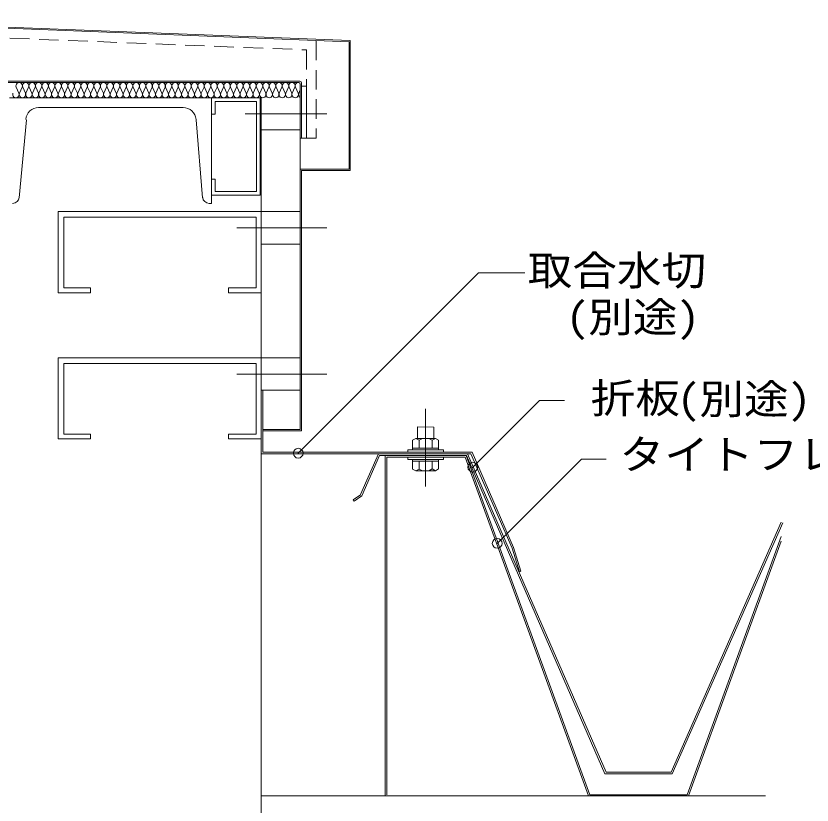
# Model space of a CAD drawing. Units: millimetres on the paper, enlarged 4 times, with parts at other scales. Extents: x -765 to 775, y -516 to 524.
# Drawn here: x -59.8 to 136.3, y -222.2 to -27.8 of the extents above; entities that cross this region are included whole.
import ezdxf
from ezdxf.enums import TextEntityAlignment as Align

# ---------------------------------------------------------------- set-up
doc = ezdxf.new("R2010")
doc.units = ezdxf.units.MM
doc.header["$LTSCALE"] = 4
doc.header["$PDMODE"] = 32
doc.header["$PDSIZE"] = 2.4
for name, pattern in [('CHAIN1', [8, 5, -1, 1, -1]), ('CHAIN2', [12, 9, -1, 1, -1]), ('DASHED1', [1.8, 1.2, -0.6])]:
    doc.linetypes.add(name, pattern=pattern)
for name, color, linetype, lineweight in [('0-1_躯体', 7, 'Continuous', 18), ('0-5_建具', 7, 'Continuous', 18), ('0-9_部材名・寸法', 7, 'Continuous', 18)]:
    doc.layers.add(name, color=color, linetype=linetype, lineweight=lineweight)
doc.styles.add('ＭＳ ゴシック', font='')
doc.styles.get('ＭＳ ゴシック').set_extended_font_data('MS Gothic')

msp = doc.modelspace()

# ---------------------------------------------------------------- linework, layer by layer
at = {"layer": '0-1_躯体', "color": 3}
for p, q in [((0.6, -48.006), (-61.393, -48.006)), ((-11.601, -48.012), (-11.601, -52.012)), ((0.6, -48.006), (0.6, -391.9)), ((-18.6, -50.406), (-54.2, -50.406)), ((-59, -72.606), (-57.2, -53.406)), ((-15.4, -53.406), (-13.8, -72.606)), ((-11.601, -68.012), (-11.601, -72.012))]:
    msp.add_line(p, q, dxfattribs=at)
msp.add_lwpolyline([(-12.199, -74.006), (-11.6, -74.006), (-11.6, -48.006)], dxfattribs=at)
for centre, radius, start, end in [((-54.2, -53.606), 3.2, 90, 174.79997), ((-18.6, -53.606), 3.2, 5, 90), ((-60.6, -72.406), 1.6, 270, 355.59996), ((-12.199, -72.406), 1.6, 184.19995, 270.00002)]:
    msp.add_arc(centre, radius, start, end, dxfattribs=at)
at = {"layer": '0-5_建具'}
for p, q in [((-131.426, -27.845), (22.574, -33.912)), ((-131.106, -28.177), (22.254, -34.22)), ((22.254, -65.605), (22.254, -34.22)), ((22.574, -65.925), (22.574, -33.912)), ((10.174, -43.925), (-117.358, -43.925)), ((9.854, -44.245), (-117.01, -44.245)), ((10.254, -44.645), (10.254, -129.696)), ((10.574, -44.325), (10.574, -57.925)), ((-59.726, -45.366), (-59.061, -46.885)), ((-58.926, -46.885), (-58.261, -45.366)), ((-58.126, -45.366), (-57.461, -46.885)), ((-57.326, -46.885), (-56.661, -45.366)), ((-56.526, -45.366), (-55.861, -46.885)), ((-55.726, -46.885), (-55.061, -45.366)), ((-54.926, -45.366), (-54.261, -46.885)), ((-54.126, -46.885), (-53.461, -45.366)), ((-53.326, -45.366), (-52.661, -46.885)), ((-52.526, -46.885), (-51.861, -45.366)), ((-51.726, -45.366), (-51.061, -46.885)), ((-50.926, -46.885), (-50.261, -45.366)), ((-50.126, -45.366), (-49.461, -46.885)), ((-49.326, -46.885), (-48.661, -45.366)), ((-48.526, -45.366), (-47.861, -46.885)), ((-47.726, -46.885), (-47.061, -45.366)), ((-46.926, -45.366), (-46.261, -46.885)), ((-46.126, -46.885), (-45.461, -45.366)), ((-45.326, -45.366), (-44.661, -46.885)), ((-44.526, -46.885), (-43.861, -45.366)), ((-43.726, -45.366), (-43.061, -46.885)), ((-42.926, -46.885), (-42.261, -45.366)), ((-42.126, -45.366), (-41.461, -46.885)), ((-41.326, -46.885), (-40.661, -45.366)), ((-40.526, -45.366), (-39.861, -46.885)), ((-39.726, -46.885), (-39.061, -45.366)), ((-38.926, -45.366), (-38.261, -46.885)), ((-38.126, -46.885), (-37.461, -45.366)), ((-37.326, -45.366), (-36.661, -46.885)), ((-36.526, -46.885), (-35.861, -45.366)), ((-35.726, -45.366), (-35.061, -46.885)), ((-34.926, -46.885), (-34.261, -45.366)), ((-34.126, -45.366), (-33.461, -46.885)), ((-33.326, -46.885), (-32.661, -45.366)), ((-32.526, -45.366), (-31.861, -46.885)), ((-31.726, -46.885), (-31.061, -45.366)), ((-30.926, -45.366), (-30.261, -46.885)), ((-30.126, -46.885), (-29.461, -45.366)), ((-29.326, -45.366), (-28.661, -46.885)), ((-28.526, -46.885), (-27.861, -45.366)), ((-27.726, -45.366), (-27.061, -46.885)), ((-26.926, -46.885), (-26.261, -45.366)), ((-26.126, -45.366), (-25.461, -46.885)), ((-25.326, -46.885), (-24.661, -45.366)), ((-24.526, -45.366), (-23.861, -46.885)), ((-23.726, -46.885), (-23.061, -45.366)), ((-22.926, -45.366), (-22.261, -46.885)), ((-22.126, -46.885), (-21.461, -45.366)), ((-21.326, -45.366), (-20.661, -46.885)), ((-20.526, -46.885), (-19.861, -45.366)), ((-19.726, -45.366), (-19.061, -46.885)), ((-18.926, -46.885), (-18.261, -45.366)), ((-18.126, -45.366), (-17.461, -46.885)), ((-17.326, -46.885), (-16.661, -45.366)), ((-16.526, -45.366), (-15.861, -46.885)), ((-15.726, -46.885), (-15.061, -45.366)), ((-14.926, -45.366), (-14.261, -46.885)), ((-14.126, -46.885), (-13.461, -45.366)), ((-13.326, -45.366), (-12.661, -46.885)), ((-12.526, -46.885), (-11.861, -45.366)), ((-11.726, -45.366), (-11.061, -46.885)), ((-10.926, -46.885), (-10.261, -45.366)), ((-10.126, -45.366), (-9.461, -46.885)), ((-9.326, -46.885), (-8.661, -45.366)), ((-8.526, -45.366), (-7.861, -46.885)), ((-7.726, -46.885), (-7.061, -45.366)), ((-6.926, -45.366), (-6.261, -46.885)), ((-6.126, -46.885), (-5.461, -45.366)), ((-5.326, -45.366), (-4.661, -46.885)), ((-4.526, -46.885), (-3.861, -45.366)), ((-3.726, -45.366), (-3.061, -46.885)), ((-2.926, -46.885), (-2.261, -45.366)), ((-2.126, -45.366), (-1.461, -46.885)), ((-1.326, -46.885), (-0.661, -45.366)), ((-0.526, -45.366), (0.139, -46.885)), ((0.274, -46.885), (0.939, -45.366)), ((1.074, -45.366), (1.739, -46.885)), ((1.874, -46.885), (2.539, -45.366)), ((2.674, -45.366), (3.339, -46.885)), ((3.474, -46.885), (4.139, -45.366)), ((4.274, -45.366), (4.939, -46.885)), ((5.074, -46.885), (5.739, -45.366)), ((5.874, -45.366), (6.539, -46.885)), ((6.674, -46.885), (7.339, -45.366)), ((7.474, -45.366), (8.139, -46.885)), ((8.274, -46.885), (8.939, -45.366)), ((9.074, -45.366), (9.739, -46.885)), ((9.874, -46.885), (10.254, -46.017)), ((10.574, -45.125), (11.774, -45.125)), ((11.774, -45.125), (11.774, -57.925)), ((-0.521, -48.932), (-10.681, -48.932)), ((-10.681, -48.932), (-10.681, -52.012)), ((-0.521, -48.932), (-0.521, -71.092)), ((0.399, -48.012), (0.399, -72.012)), ((-10.681, -52.012), (-11.601, -52.012)), ((0.576, -55.925), (10.198, -55.925)), ((10.229, -57.925), (14.174, -57.925)), ((10.254, -65.605), (22.254, -65.605)), ((10.574, -65.925), (22.574, -65.925)), ((10.574, -65.925), (10.574, -130.016)), ((-10.681, -68.012), (-11.601, -68.012)), ((-10.681, -68.012), (-10.681, -71.092)), ((0.399, -72.012), (-11.601, -72.012)), ((-0.521, -71.092), (-10.681, -71.092)), ((0.603, -76.016), (-49.397, -76.016)), ((-49.397, -76.016), (-49.397, -96.016)), ((0.576, -76.017), (10.198, -76.017)), ((0.603, -96.016), (0.603, -76.016)), ((-47.997, -94.816), (-47.997, -77.416)), ((-47.997, -77.416), (-0.597, -77.416)), ((-0.597, -77.416), (-0.597, -94.816)), ((0.576, -84.017), (10.198, -84.017)), ((-49.397, -96.016), (-41.397, -96.016)), ((-41.397, -94.816), (-47.997, -94.816)), ((-41.397, -96.016), (-41.397, -94.816)), ((-0.597, -94.816), (-7.397, -94.816)), ((-7.397, -94.816), (-7.397, -96.016)), ((-7.397, -96.016), (0.603, -96.016)), ((0.603, -112.016), (-49.397, -112.016)), ((-49.397, -112.016), (-49.397, -132.016)), ((-47.997, -130.816), (-47.997, -113.416)), ((-47.997, -113.416), (-0.597, -113.416)), ((-0.597, -113.416), (-0.597, -130.816)), ((0.576, -112.017), (10.198, -112.017)), ((0.603, -132.016), (0.603, -112.016)), ((0.576, -120.017), (10.198, -120.017)), ((1.001, -120.017), (1.001, -135.277)), ((39.124, -131.873), (39.126, -129.074)), ((39.126, -129.074), (43.126, -129.076)), ((43.126, -129.076), (43.124, -131.876)), ((-41.397, -130.816), (-47.997, -130.816)), ((-41.397, -132.016), (-41.397, -130.816)), ((-7.397, -130.816), (-7.397, -132.016)), ((-0.597, -130.816), (-7.397, -130.816)), ((1.001, -129.696), (10.254, -129.696)), ((1.001, -130.016), (10.574, -130.016)), ((-49.397, -132.016), (-41.397, -132.016)), ((-7.397, -132.016), (0.603, -132.016)), ((37.924, -132.335), (37.923, -134.673)), ((38.724, -131.873), (37.924, -132.335)), ((43.524, -131.876), (38.724, -131.873)), ((39.524, -132.336), (38.724, -131.873)), ((39.523, -134.274), (39.524, -132.336)), ((39.524, -132.336), (40.324, -131.874)), ((42.724, -132.337), (41.924, -131.875)), ((42.724, -132.337), (42.723, -134.275)), ((43.524, -131.876), (42.724, -132.337)), ((44.324, -132.338), (43.524, -131.876)), ((44.323, -134.676), (44.324, -132.338)), ((1.001, -135.277), (52.554, -135.277)), ((36.722, -135.272), (36.723, -134.672)), ((36.723, -134.672), (45.523, -134.677)), ((36.723, -135.272), (45.523, -135.277)), ((37.923, -134.273), (44.323, -134.276)), ((45.523, -134.677), (45.523, -135.277)), ((62.776, -158.746), (52.554, -135.277)), ((0.6, -135.677), (52.292, -135.677)), ((25.121, -145.728), (29.512, -135.677)), ((25.442, -145.993), (29.774, -136.077)), ((29.774, -136.077), (51.157, -136.077)), ((31.139, -219.925), (31.139, -136.077)), ((36.722, -136.482), (36.723, -137.082)), ((36.723, -136.482), (45.523, -136.477)), ((36.723, -137.082), (45.523, -137.077)), ((37.924, -139.42), (37.923, -137.082)), ((44.323, -137.078), (44.324, -139.416)), ((45.523, -137.077), (45.523, -136.477)), ((50.859, -136.477), (81.232, -219.925)), ((51.139, -136.077), (81.568, -219.68)), ((85.307, -214.48), (51.157, -136.077)), ((85.569, -214.08), (51.42, -135.677)), ((62.401, -158.885), (52.292, -135.677)), ((37.923, -137.481), (44.323, -137.478)), ((39.523, -137.481), (39.524, -139.419)), ((42.724, -139.417), (42.723, -137.479)), ((38.724, -139.881), (37.924, -139.42)), ((39.524, -139.419), (38.724, -139.881)), ((43.524, -139.878), (38.724, -139.881)), ((39.524, -139.419), (40.324, -139.88)), ((42.724, -139.417), (41.924, -139.879)), ((43.524, -139.878), (42.724, -139.417)), ((44.324, -139.416), (43.524, -139.878)), ((23.277, -146.993), (25.106, -145.738)), ((23.504, -147.323), (23.277, -146.993)), ((23.504, -147.323), (25.419, -146.009)), ((101.57, -214.08), (128.729, -152.546)), ((101.83, -214.48), (129.095, -152.707)), ((128.729, -156.047), (105.569, -219.68)), ((62.776, -158.746), (64.603, -164.617)), ((128.729, -157.216), (105.905, -219.925)), ((62.401, -158.885), (64.221, -164.736)), ((64.232, -164.771), (64.603, -164.617)), ((101.83, -214.48), (85.307, -214.48)), ((101.57, -214.08), (85.569, -214.08)), ((0.6, -219.925), (90.437, -219.925)), ((105.569, -219.68), (81.568, -219.68)), ((90.437, -219.925), (124.859, -219.925))]:
    msp.add_line(p, q, dxfattribs=at)
at = {"layer": '0-5_建具', "linetype": 'DASHED1'}
for p, q in [((-118.839, -31.062), (11.774, -36.209)), ((14.174, -33.976), (14.174, -57.925)), ((11.774, -36.209), (11.774, -45.125))]:
    msp.add_line(p, q, dxfattribs=at)
at = {"layer": '0-5_建具', "linetype": 'CHAIN2'}
for p, q in [((-3.319, -51.965), (16.801, -51.965)), ((-5.371, -80.057), (16.801, -80.057)), ((-5.371, -116.057), (16.801, -116.057))]:
    msp.add_line(p, q, dxfattribs=at)
at = {"layer": '0-5_建具', "linetype": 'CHAIN1'}
msp.add_line((41.129, -124.608), (41.119, -143.73), dxfattribs=at)
at = {"layer": '0-5_建具'}
msp.add_lwpolyline([(31.539, -219.68), (31.539, -136.477), (50.859, -136.477)], dxfattribs=at)
for centre, radius, start, end in [((-58.994, -45.045), 0.8, 336.33649, 203.6635), ((-57.393, -45.045), 0.8, 336.33649, 203.6635), ((-55.793, -45.045), 0.8, 336.33649, 203.6635), ((-54.194, -45.045), 0.8, 336.33649, 203.6635), ((-52.593, -45.045), 0.8, 336.33649, 203.6635), ((-50.993, -45.045), 0.8, 336.33649, 203.6635), ((-49.394, -45.045), 0.8, 336.33649, 203.6635), ((-47.794, -45.045), 0.8, 336.33649, 203.6635), ((-46.193, -45.045), 0.8, 336.33649, 203.6635), ((-44.593, -45.045), 0.8, 336.33649, 203.6635), ((-42.994, -45.045), 0.8, 336.33649, 203.6635), ((-41.393, -45.045), 0.8, 336.33649, 203.6635), ((-39.793, -45.045), 0.8, 336.33649, 203.6635), ((-38.194, -45.045), 0.8, 336.33649, 203.6635), ((-36.594, -45.045), 0.8, 336.33649, 203.6635), ((-34.993, -45.045), 0.8, 336.33649, 203.6635), ((-33.393, -45.045), 0.8, 336.33649, 203.6635), ((-31.794, -45.045), 0.8, 336.33649, 203.6635), ((-30.193, -45.045), 0.8, 336.33649, 203.6635), ((-28.593, -45.045), 0.8, 336.33649, 203.6635), ((-26.994, -45.045), 0.8, 336.33649, 203.6635), ((-25.394, -45.045), 0.8, 336.33649, 203.6635), ((-23.793, -45.045), 0.8, 336.33649, 203.6635), ((-22.193, -45.045), 0.8, 336.33649, 203.6635), ((-20.594, -45.045), 0.8, 336.33649, 203.6635), ((-18.993, -45.045), 0.8, 336.33649, 203.6635), ((-17.393, -45.045), 0.8, 336.33649, 203.6635), ((-15.794, -45.045), 0.8, 336.33649, 203.6635), ((-14.194, -45.045), 0.8, 336.33649, 203.6635), ((-12.593, -45.045), 0.8, 336.33649, 203.6635), ((-10.993, -45.045), 0.8, 336.33649, 203.6635), ((-9.394, -45.045), 0.8, 336.33649, 203.6635), ((-7.793, -45.045), 0.8, 336.33649, 203.6635), ((-6.193, -45.045), 0.8, 336.33649, 203.6635), ((-4.594, -45.045), 0.8, 336.33649, 203.6635), ((-2.994, -45.045), 0.8, 336.33649, 203.6635), ((-1.393, -45.045), 0.8, 336.33649, 203.6635), ((0.207, -45.045), 0.8, 336.33649, 203.6635), ((1.806, -45.045), 0.8, 336.33649, 203.6635), ((3.407, -45.045), 0.8, 336.33649, 203.6635), ((5.007, -45.045), 0.8, 336.33649, 203.6635), ((6.606, -45.045), 0.8, 336.33649, 203.6635), ((8.206, -45.045), 0.8, 336.33649, 203.6635), ((9.807, -45.045), 0.8, 88.01454, 203.66348), ((9.854, -44.645), 0.4, 0, 90), ((10.174, -44.325), 0.4, 0, 89.98579), ((-59.794, -47.206), 0.8, 156.33649, 23.6635), ((-58.193, -47.206), 0.8, 156.33649, 23.6635), ((-56.593, -47.206), 0.8, 156.33649, 23.6635), ((-54.994, -47.206), 0.8, 156.33649, 23.6635), ((-53.394, -47.206), 0.8, 156.33649, 23.6635), ((-51.793, -47.206), 0.8, 156.33649, 23.6635), ((-50.193, -47.206), 0.8, 156.33649, 23.6635), ((-48.594, -47.206), 0.8, 156.33649, 23.6635), ((-46.993, -47.206), 0.8, 156.33649, 23.6635), ((-45.393, -47.206), 0.8, 156.33649, 23.6635), ((-43.794, -47.206), 0.8, 156.33649, 23.6635), ((-42.194, -47.206), 0.8, 156.33649, 23.6635), ((-40.593, -47.206), 0.8, 156.33649, 23.6635), ((-38.993, -47.206), 0.8, 156.33649, 23.6635), ((-37.394, -47.206), 0.8, 156.33649, 23.6635), ((-35.793, -47.206), 0.8, 156.33649, 23.6635), ((-34.193, -47.206), 0.8, 156.33649, 23.6635), ((-32.594, -47.206), 0.8, 156.33649, 23.6635), ((-30.994, -47.206), 0.8, 156.33649, 23.6635), ((-29.393, -47.206), 0.8, 156.33649, 23.6635), ((-27.793, -47.206), 0.8, 156.33649, 23.6635), ((-26.194, -47.206), 0.8, 156.33649, 23.6635), ((-24.593, -47.206), 0.8, 156.33649, 23.6635), ((-22.993, -47.206), 0.8, 156.33649, 23.6635), ((-21.394, -47.206), 0.8, 156.33649, 23.6635), ((-19.794, -47.206), 0.8, 156.33649, 23.6635), ((-18.193, -47.206), 0.8, 156.33649, 23.6635), ((-16.593, -47.206), 0.8, 156.33649, 23.6635), ((-14.994, -47.206), 0.8, 156.33649, 23.6635), ((-13.393, -47.206), 0.8, 156.33649, 23.6635), ((-11.793, -47.206), 0.8, 156.33649, 23.6635), ((-10.194, -47.206), 0.8, 156.33649, 23.6635), ((-8.594, -47.206), 0.8, 156.33649, 23.6635), ((-6.993, -47.206), 0.8, 156.33649, 23.6635), ((-5.393, -47.206), 0.8, 156.33649, 23.6635), ((-3.794, -47.206), 0.8, 156.33649, 23.6635), ((-2.193, -47.206), 0.8, 156.33649, 23.6635), ((-0.593, -47.206), 0.8, 156.33649, 23.6635), ((1.006, -47.206), 0.8, 156.33649, 23.6635), ((2.606, -47.206), 0.8, 156.33649, 23.6635), ((4.207, -47.206), 0.8, 156.33649, 23.6635), ((5.807, -47.206), 0.8, 156.33649, 23.6635), ((7.406, -47.206), 0.8, 156.33649, 23.6635), ((9.007, -47.206), 0.8, 156.33649, 23.6635), ((10.607, -47.206), 0.8, 156.33649, 243.86066)]:
    msp.add_arc(centre, radius, start, end, dxfattribs=at)
at = {"layer": '0-9_部材名・寸法'}
for p, q in [((9.738, -135.525), (54.124, -91.138)), ((65.535, -91.138), (54.124, -91.138)), ((58.75, -157.73), (79.489, -136.991)), ((79.489, -136.991), (85.618, -136.991))]:
    msp.add_line(p, q, dxfattribs=at)
msp.add_lwpolyline([(52.744, -138.975), (69.157, -122.562), (75.297, -122.562)], dxfattribs=at)
for p in [(9.738, -135.525), (52.744, -138.975), (58.75, -157.73)]:
    msp.add_point(p, dxfattribs=at)

# ---------------------------------------------------------------- texts
at = {"layer": '0-9_部材名・寸法', "style": 'ＭＳ ゴシック', "width": 1.1}
for s, p in [('取合水切', (66.254, -96.375)), ('(別途)', (75.681, -107.897)), ('折板', (81.782, -127.845)), ('(別途)', (103.059, -128.058)), ('タイトフレーム', (88.898, -141.693))]:
    msp.add_text(s, height=7.331, dxfattribs=at).set_placement(p, align=Align.BOTTOM_LEFT)

doc.saveas('drawing.dxf')
